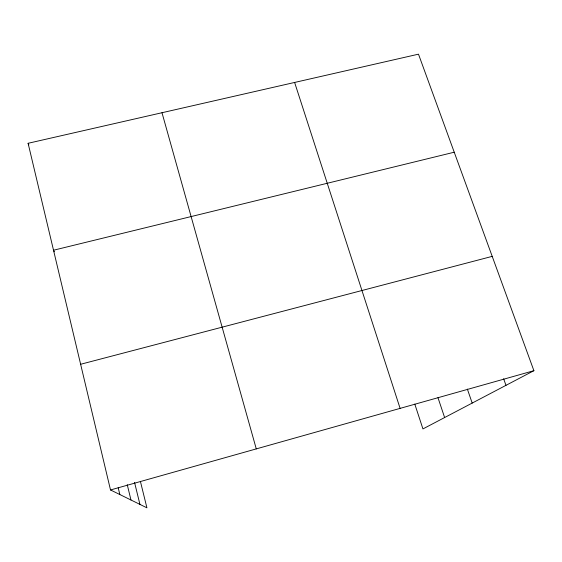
<?xml version="1.0" encoding="UTF-8"?>
<svg xmlns="http://www.w3.org/2000/svg" width="562" height="562" viewBox="0 0 562 562"><rect width="100%" height="100%" fill="white"/><g stroke="black" fill="none" stroke-linecap="round" stroke-linejoin="round"><path stroke-width="0.84" d="M140.465 481.634L146.921 507.823L110.51 489.959L28.1 143.289L418.486 54.177L533.9 370.688L422.94 428.925L414.791 404.085M110.51 489.959L533.9 370.688M80.633 364.274L492.214 256.363M454.237 152.211L53.523 250.231L54.352 251.748M28.1 143.289L28.838 144.87M503.643 378.767L505.983 385.342M467.366 389.087L472.185 403.08M437.967 397.664L444.626 417.538M294.621 82.452L400.102 408.377M161.989 112.723L256.279 448.898M134.55 482.414L139.931 504.395M127.244 484.669L130.967 499.997M118.203 487.739L119.832 494.532"/></g></svg>
